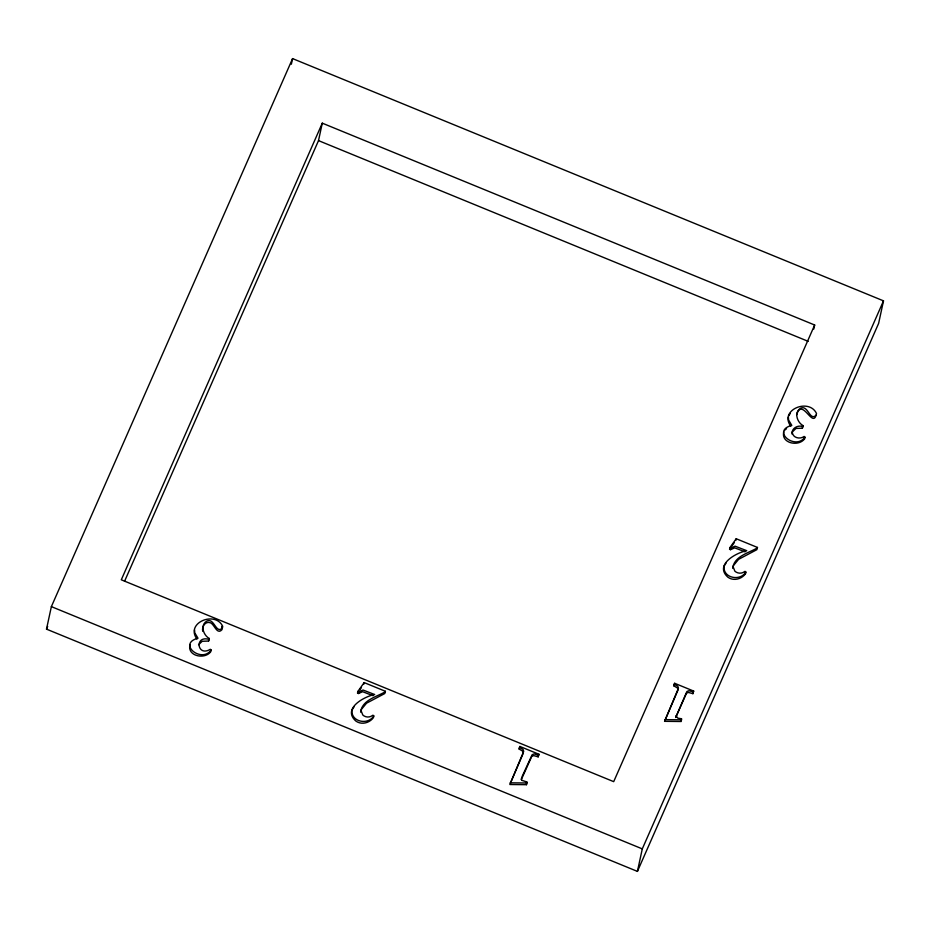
<?xml version="1.0" encoding="UTF-8"?>
<svg xmlns="http://www.w3.org/2000/svg" width="930" height="930" viewBox="0 0 930 930"><rect width="100%" height="100%" fill="white"/><g stroke="black" fill="none" stroke-linecap="round" stroke-linejoin="round"><path stroke-width="1.4" d="M791.93 433.973C791.593 428.172 797.649 424.882 802.718 426.521L803.102 425.649C797.161 422.452 793.709 412.281 800.567 408.282C808.147 404.364 809.751 421.941 816.249 415.047M46.5 629.145L51.371 606.627L292.578 58.602L883.5 300.855L878.629 323.373L637.422 871.398L46.5 629.145L47.663 626.495M291.357 64.228L292.578 58.602M198.567 644.734L202.194 641.282L208.553 641.049L209.297 638.492C203.356 635.295 199.915 625.123 206.762 621.112C214.342 617.206 215.946 634.783 222.456 627.889L222.7 626.32C215.225 610.44 184.989 622.833 196.951 639.026M209.297 638.492L208.553 641.049M124.539 581.331L318.513 140.616L322.28 123.155L814.668 325.012L813.797 329.046M208.913 639.363C194.161 635.19 197.265 657.324 210.296 649.279L211.145 650.012L210.773 651.698C204.751 659.928 186.744 656.103 190.046 644.595M361.247 709.613L366.548 703.185L384.799 693.524L385.404 691.292L364.153 682.585L357.864 691.432L357.504 693.117L358.457 693.513L362.665 691.711L373.011 695.687M358.457 693.513L358.829 691.827L363.037 690.025L374.674 694.536C364.142 696.512 342.112 708.614 355.737 720.959C361.34 725.214 369.489 723.087 373.442 717.611L373.802 715.926L372.965 715.205L370.989 716.356A7.126 6.65 12.2 0 1 362.805 715.019L361.003 710.474M363.793 684.271L364.153 682.585M538.168 756.857L538.935 754.253L519.917 746.453L519.521 747.371L523.09 749.475L523.695 751.37L509.838 784.513L526.485 784.688L526.764 781.909L521.788 780.328L521.323 778.968L522.369 775.969L532.123 754.73L534.053 753.916L538.528 755.172L538.168 756.857L533.692 755.602L531.762 756.415L521.312 779.654M510.407 783.2L523.334 753.067L522.718 751.161L519.149 749.057L519.521 747.371M519.917 746.453L519.149 749.057M526.764 781.909L526.485 784.688M676.063 715.798L677.854 718.169L681.504 718.739L681.225 721.506L664.578 721.331L678.435 688.2L677.831 686.305L674.262 684.201L674.657 683.283L693.675 691.083L692.908 693.675L688.433 692.432L686.503 693.245L675.703 717.483L686.863 691.548L688.793 690.734L692.315 691.595L693.269 691.99L692.908 693.675M664.578 721.331L678.075 689.886L677.459 687.991L673.89 685.887L674.262 684.201M674.657 683.283L673.89 685.887M637.422 871.398L642.293 848.881L883.5 300.855M681.132 720.425L681.504 718.739M733.305 565.766L738.606 559.337L756.857 549.677L757.462 547.445L736.211 538.737L729.934 547.584L729.562 549.281L730.527 549.677L734.723 547.863L745.07 551.839M730.527 549.677L730.887 547.979L735.095 546.177L746.732 550.688C736.2 552.676 714.182 564.766 727.795 577.123C733.398 581.366 741.547 579.239 745.5 573.764L745.872 572.078L745.023 571.357L743.047 572.508A7.126 6.65 12.2 0 1 734.863 571.171L733.061 566.626M735.851 540.423L736.211 538.737M792.372 431.904L795.999 428.439L802.358 428.207L802.718 426.521M803.102 425.649L802.358 428.207M783.851 431.752C780.549 443.261 798.556 447.086 804.578 438.855L804.95 437.17L804.101 436.449C800.079 439.565 792.697 437.937 792.302 432.276M360.631 712.159C362.049 700.046 376.359 696.977 385.16 691.839L385.404 691.292M732.701 568.323C734.107 556.198 748.418 553.129 757.218 547.991L757.462 547.445M796.603 414.78C802.404 396.494 813.227 430.45 816.494 413.478C809.03 397.598 778.782 409.991 790.756 426.184M322.28 123.155L121.295 579.797L613.695 781.653L814.668 325.012M538.528 755.172L538.935 754.253M693.269 691.99L693.675 691.083M788.849 415.826L790.209 413.408M352.051 710.009L354.005 706.905M724.11 566.161L726.063 563.057M359.864 689.804L361.433 687.596M731.922 545.957L734.282 542.643M373.802 715.926C368.222 725.342 351.063 722.087 351.912 710.322M745.872 572.078C740.28 581.494 723.121 578.239 723.97 566.475M784.932 430.055L786.548 428.649M211.145 650.012C201.519 663.776 177.107 643.56 197.997 638.236L194.777 632.819L194.568 629.994M804.95 437.17C795.324 450.934 770.912 430.718 791.802 425.394L788.582 419.976L788.373 417.151M681.585 719.82L664.95 719.646M526.845 782.99L510.198 782.816M318.513 140.616L808.217 341.368M729.934 547.584L730.887 547.979M357.864 691.432L358.829 691.827M51.371 606.627L642.293 848.881M803.741 438.135L804.578 438.855M744.663 573.043L745.5 573.764M221.689 626.413L222.084 629.575C217.05 635.423 214.516 624.414 210.413 622.751C205.379 620.856 201.612 626.774 202.705 631.261"/></g></svg>
